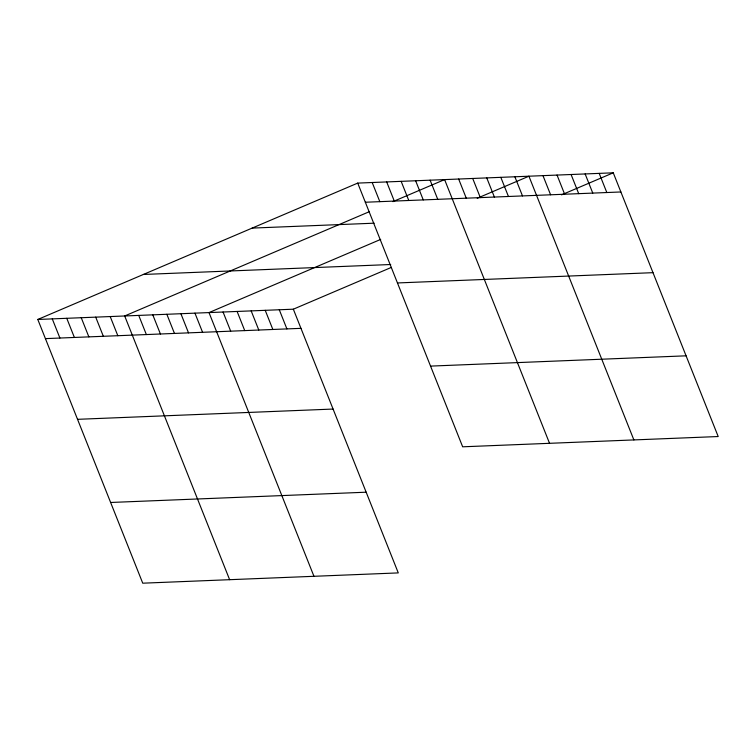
<?xml version="1.0" encoding="UTF-8"?>
<svg xmlns="http://www.w3.org/2000/svg" width="756" height="756" viewBox="0 0 756 756"><rect width="100%" height="100%" fill="white"/><g stroke="black" fill="none" stroke-linecap="round" stroke-linejoin="round"><path stroke-width="1.13" d="M37.8 319.467L293.337 309.195L398.28 572.906L142.742 583.188L37.8 319.467L357.72 183.094L613.258 172.812L718.2 436.533L462.663 446.805L357.72 183.094M369.193 211.746L124.683 315.97L229.626 579.691M392.893 201.635L444.604 179.597L549.546 443.318M380.703 239.397L209.006 312.587L313.957 576.299M477.216 198.252L528.926 176.205L633.878 439.926M293.337 309.195L391.372 267.397M561.547 194.859L613.258 172.812M365.337 202.239L620.874 191.967M252.145 228.095L374.163 223.19M143.375 274.466L390.71 264.515M397.458 282.952L652.995 272.67M45.426 338.622L300.954 328.34M430.551 366.102L686.079 355.821M77.537 419.325L333.075 409.053M110.631 502.475L366.169 492.203M599.196 173.379L606.822 192.534M585.144 173.946L592.77 193.092M571.092 174.513L578.709 193.659M557.04 175.071L564.656 194.226M542.978 175.638L550.604 194.793M514.874 176.772L522.49 195.917M500.822 177.339L508.438 196.484M486.76 177.896L494.386 197.051M472.708 178.463L480.334 197.618M458.656 179.03L466.272 198.185M430.117 180.174L437.743 199.329M415.639 180.76L423.265 199.915M401.162 181.345L408.779 200.491M386.675 181.922L394.301 201.077M372.198 182.508L379.824 201.663M279.285 309.762L286.902 328.907M265.224 310.319L272.85 329.474M251.172 310.886L258.798 330.041M237.119 311.453L244.736 330.608M223.067 312.02L230.684 331.166M194.953 313.145L202.58 332.3M180.901 313.712L188.518 332.867M166.849 314.279L174.466 333.434M152.788 314.846L160.414 333.991M138.735 315.413L146.362 334.558M110.206 316.556L117.823 335.711M95.719 317.142L103.345 336.288M81.242 317.718L88.858 336.874M66.764 318.304L74.381 337.459M52.277 318.89L59.904 338.036"/></g></svg>
